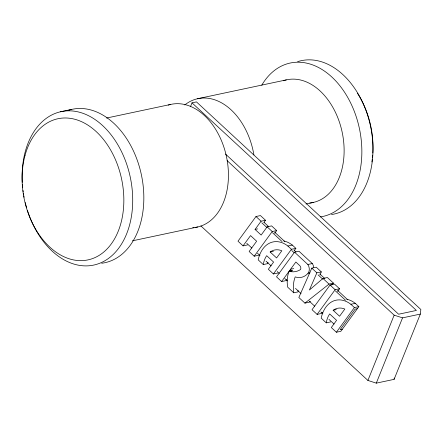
<?xml version="1.0" encoding="UTF-8"?>
<svg xmlns="http://www.w3.org/2000/svg" width="443" height="443" viewBox="0 0 443 443"><rect width="100%" height="100%" fill="white"/><g stroke="black" fill="none" stroke-linecap="round" stroke-linejoin="round"><path stroke-width="0.66" d="M200.889 225.919L367.911 380.437L376.301 383.14L394.098 379.358L394.242 378.051M394.098 379.358L420.335 314.081L420.85 309.496L196.459 101.901L192.007 102.848L190.468 106.685M367.911 380.437L394.154 315.161L227.132 160.643M376.301 383.14L402.537 317.858L420.335 314.081M310.454 301.334L309.38 302.181L304.934 303.123L298.842 297.491L311.789 268.137L316.236 267.19L321.308 271.886L316.861 272.827L309.397 290.032L322.947 278.459L327.399 277.517L333.485 283.143L330.805 285.259M319.979 274.953L321.308 271.886M263.912 222.458L265.518 220.265L260.445 215.575L255.993 216.516L237.98 241.18L243.052 245.876L247.499 244.929M243.052 245.876L250.555 235.598L256.641 241.23L249.138 251.508L254.21 256.198L258.657 255.251M274.671 233.328L276.676 230.587L271.603 225.897L267.151 226.838L261.149 235.061L255.063 229.43L261.065 221.212L265.518 220.265M254.21 256.198L272.224 231.534L276.676 230.587M292.33 245.073L287.884 246.02A31.436 21.657 78 0 0 258.191 259.88L263.264 264.576A23.59 16.247 78 0 1 265.7 257.239L266.68 255.683L273.591 262.073L268.336 269.266L273.409 273.962L291.422 249.293L295.874 248.351L292.33 245.073A31.436 21.657 78 0 0 283.825 240.998M294.274 250.544L295.874 248.351M313.705 267.351A6.124 4.22 78 0 0 312.298 263.546L298.992 251.236L294.545 252.183L276.526 276.847L281.598 281.538L286.051 280.596L286.837 279.511M281.598 281.538L289.107 271.26L291.649 270.723M289.285 271.016L295.863 262.012L299.8 265.656A2.719 1.872 78 0 1 300.592 269.499A27.915 19.226 78 0 1 290.11 271.509L289.285 271.016L292.463 270.346M337.572 291.516L339.571 288.775L334.498 284.085L330.052 285.026L312.033 309.696L317.105 314.386L321.557 313.439L322.354 312.348M317.105 314.386L335.124 289.722L339.571 288.775M355.319 303.344L350.873 304.291A31.436 21.657 78 0 0 321.175 318.152L326.247 322.847A23.59 16.247 78 0 1 328.689 315.51L329.67 313.954L336.575 320.344L331.32 327.538L336.392 332.233L354.411 307.564L358.858 306.622L355.319 303.344A31.436 21.657 78 0 0 346.814 299.269M358.858 306.622L340.844 331.286L336.392 332.233M304.934 303.123L329.033 284.09L333.485 283.143M270.164 252.012L271.814 250.987A23.59 16.247 78 0 1 281.848 250.766L276.593 257.964L270.164 252.012L273.342 251.336M333.147 310.283L334.797 309.264A23.59 16.247 78 0 1 344.837 309.042L339.582 316.236L333.147 310.283L336.326 309.613M60.458 111.791L71.583 109.432M106.591 118.037L170.633 104.443M197.329 98.778L286.316 79.89M132.368 240.837L197.761 226.96M306.03 203.979L313.445 202.407M255.063 229.43L257.604 228.893M263.264 264.576L267.71 263.629A23.59 16.247 78 0 1 267.971 262.295M294.545 252.183L307.852 264.493L312.298 263.546M290.564 269.266L293.742 268.591M273.409 273.962L277.855 273.015M289.7 271.409L292.247 270.867M298.034 290.453A25.096 17.288 78 0 0 298.222 291.854L293.77 292.801A25.096 17.288 78 0 1 295.193 276.892A22.909 15.782 78 0 0 308.035 273.276L309.945 272.871M357.357 308.677L355.136 309.148L340.119 329.703L342.345 329.232M326.247 322.847L330.7 321.9M394.154 315.161L402.537 317.858M192.007 102.848L416.398 310.443L398.6 314.22L225.487 154.064M264.017 222.32L268.58 226.545M274.666 232.176L284.816 241.562M293.947 250.013L295.974 251.89M319.818 273.946L324.891 278.641M337.572 290.375L347.722 299.761M255.993 216.516L261.065 221.212M267.151 226.838L272.224 231.534M287.884 246.02L291.422 249.293M311.789 268.137L316.861 272.827M322.947 278.459L329.033 284.09M330.052 285.026L335.124 289.722M350.873 304.291L354.411 307.564M261.791 222.796L266.863 227.486M272.445 232.647L282.08 241.568M291.721 250.483L294.257 252.831M318.102 274.887L322.665 279.112M335.351 290.846L345.496 300.232M246.779 243.345L251.851 248.041M257.427 253.202L259.963 255.55M266.055 261.182L271.127 265.878M277.213 271.509L279.245 273.386M284.827 278.547L287.363 280.895M295.475 288.404L301.057 293.565M309.175 301.074L314.757 306.235M320.843 311.872L322.869 313.749M328.961 319.381L334.033 324.071M293.77 292.801L287.684 287.169A23.258 16.02 78 0 1 289.107 271.26M307.852 264.493A6.124 4.22 78 0 1 308.035 273.276M283.293 80.759A62.745 43.22 78 0 1 342.09 131.842A62.745 43.22 78 0 1 309.723 203.027M261.758 85.194A78.433 54.024 78 0 1 352.251 106.392A78.433 54.024 78 0 1 320.35 216.898M297.624 61.66A78.433 54.024 78 0 1 370.315 125.181A78.433 54.024 78 0 1 331.475 214.534M357.39 93.185A72.159 49.705 78 0 1 372.84 153.023M372.69 155.111A72.159 49.705 78 0 1 372.425 157.869M372.258 159.236A72.159 49.705 78 0 1 371.865 161.939M184.775 104.952A62.745 43.22 78 0 1 253.917 154.984M68.482 110.29A78.433 54.024 78 0 1 141.273 174.271A78.433 54.024 78 0 1 101.691 263.253M22.272 182.344A78.433 54.024 78 0 1 95.095 119.56A78.433 54.024 78 0 1 118.735 248.158A78.433 54.024 78 0 1 27.438 210.447M26.641 207.845A78.433 54.024 78 0 1 25.234 202.556M24.088 197.207A78.433 54.024 78 0 1 23.839 195.861M23.606 194.51A78.433 54.024 78 0 1 23.39 193.159M23.197 191.808A78.433 54.024 78 0 1 23.014 190.457M22.698 187.754A78.433 54.024 78 0 1 22.399 184.371M194.04 227.58A62.745 43.22 78 0 1 192.783 227.68M168.207 105.113A62.745 43.22 78 0 1 226.307 155.947A62.745 43.22 78 0 1 195.291 227.425M25.046 155.321A72.159 49.705 78 0 0 82.105 260.617A72.159 49.705 78 0 0 111.736 151.988A72.159 49.705 78 0 0 25.046 155.321"/></g></svg>
